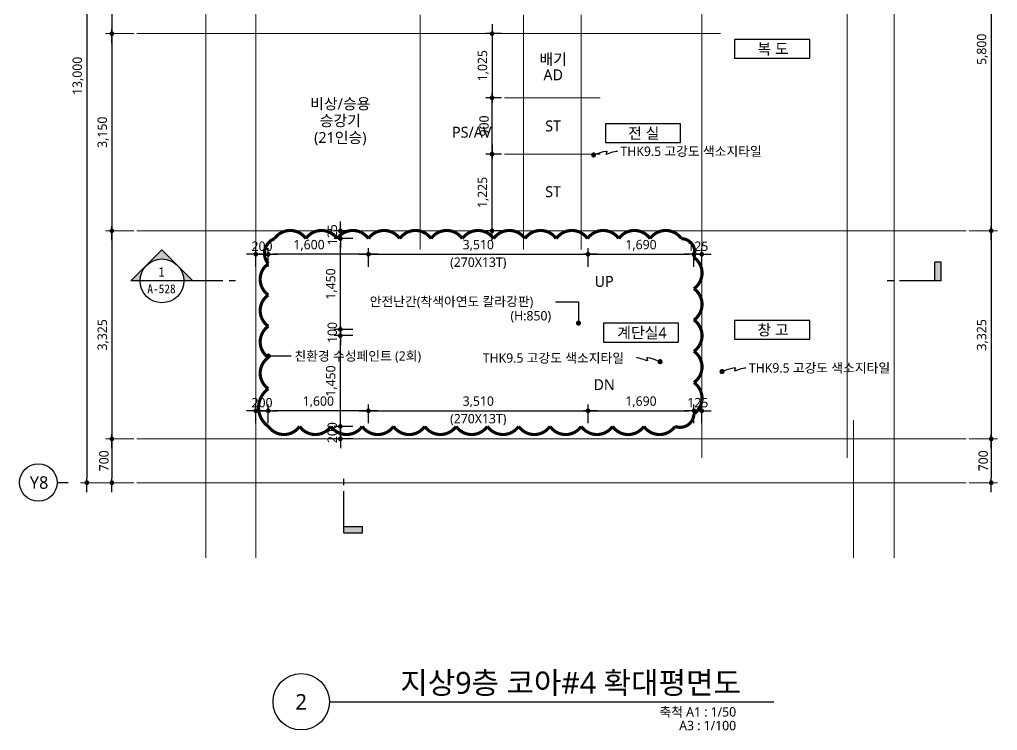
# Model space of a CAD drawing. Header units: millimetres. Extents: x 1424731 to 1631737, y 707248 to 849681.
# Drawn here: x 1568899 to 1584524, y 747948 to 759306 of the extents above; entities that cross this region are included whole.
import ezdxf
from ezdxf.enums import TextEntityAlignment as Align

# ---------------------------------------------------------------- set-up
doc = ezdxf.new("R2010")
doc.units = ezdxf.units.MM
doc.header["$MEASUREMENT"] = 0
doc.linetypes.add('CEN', pattern=[62, 60, -1, 0, -1])
doc.layers.get('0').update_dxf_attribs({"linetype": 'CONTINUOUS'})
for name, color, linetype, lineweight in [('A-AXIS-BUBL', 7, 'CONTINUOUS', 25), ('A-CNTL', 1, 'CEN', 15), ('A-DIMS', 7, 'CONTINUOUS', 25), ('A-MKXS-LEAD', 7, 'CONTINUOUS', 25), ('A-MKXS-MAK1', 3, 'CONTINUOUS', 25), ('A-MKXS-TEXT1', 3, 'CONTINUOUS', 25), ('A-MKXS-TEXT2', 7, 'CONTINUOUS', 25), ('A-MKXX-NAME', 3, 'CONTINUOUS', 25), ('A-MKXX-SYMB', 7, 'CONTINUOUS', 25), ('A-XXXX-SYMB', 7, 'CONTINUOUS', 25), ('A-XXXX-TXT1', 3, 'CONTINUOUS', 25), ('A-XXXX-TXT2', 3, 'CONTINUOUS', 25), ('REV-202205', 20, 'CONTINUOUS', 25)]:
    doc.layers.add(name, color=color, linetype=linetype, lineweight=lineweight)
doc.styles.add('HY울릉도L', font='')
doc.styles.add('돋움체', font='')
doc.styles.add('맑은고딕', font='malgun.ttf')
doc.styles.get('HY울릉도L').set_extended_font_data('HYwulM')
doc.styles.get('돋움체').set_extended_font_data('DotumChe')
doc.dimstyles.new('CDIM', dxfattribs={"dimtxt": 3, "dimasz": 1.5, "dimexe": 2, "dimexo": 1, "dimgap": 1, "dimtad": 1, "dimdec": 0, "dimrnd": 0.5, "dimzin": 0, "dimdsep": 32, "dimlunit": 6, "dimtxsty": 'HY울릉도L', "dimblk1": '_CIDOT', "dimblk2": '_CIDOT', "dimsah": 1, "dimcen": 5.5, "dimclrd": 2, "dimclre": 2, "dimclrt": 7, "dimadec": 0, "dimazin": 0, "dimtfac": 1, "dimtdec": 0, "dimtix": 1, "dimtmove": 2, "dimatfit": 1, "dimldrblk": '_CIDOT', "dimfxl": 1, "dimtolj": 1, "dimtzin": 0, "dimlwd": -1, "dimarcsym": 0})

# ---------------------------------------------------------------- blocks, each defined once
blk = doc.blocks.new('_CIDOT')
at = {"color": 0, "linetype": 'ByBlock'}
blk.add_line((2, 0), (-1, 0), dxfattribs=at)
at = {"color": 0, "linetype": 'ByBlock', "const_width": 0.5}
blk.add_lwpolyline([(-0.25, 0, 1), (0.25, 0, 1)], format="xyb", close=True, dxfattribs=at)
blk = doc.blocks.new('*D522')
at = {"layer": 'A-DIMS', "lineweight": -2, "transparency": 16777216}
for p, q in [((-1150, 0), (-1600, 0)), ((-1150, -300), (-1600, -300))]:
    blk.add_line(p, q, dxfattribs=at)
at = {"layer": 'A-DIMS', "transparency": 16777216}
for p, q in [((-1500, 75), (-1500, 150)), ((-1500, 0), (-1500, -300)), ((-1500, -375), (-1500, -450))]:
    blk.add_line(p, q, dxfattribs=at)
at = {"layer": 'A-DIMS', "transparency": 16777216, "xscale": 75, "yscale": 75, "zscale": 75}
for p, rotation in [((-1500, 0), 270), ((-1500, -300), 90)]:
    blk.add_blockref('_CIDOT', p, dxfattribs=dict(at, rotation=rotation))
at = {"layer": 'A-DIMS', "color": 3, "transparency": 16777216, "insert": (-1627, -150), "char_height": 150, "attachment_point": 5, "rotation": 90, "style": '맑은고딕'}
blk.add_mtext('\\A1;300', dxfattribs=at)
blk = doc.blocks.new('*D523')
at = {"layer": 'A-DIMS', "lineweight": -2, "transparency": 16777216}
for p, q in [((800, 1650), (800, 2100)), ((6075, 1650), (6075, 2100))]:
    blk.add_line(p, q, dxfattribs=at)
at = {"layer": 'A-DIMS', "transparency": 16777216}
blk.add_line((875, 2000), (6000, 2000), dxfattribs=at)
at = {"layer": 'A-DIMS', "transparency": 16777216, "xscale": 75, "yscale": 75, "zscale": 75, "rotation": 180}
blk.add_blockref('_CIDOT', (800, 2000), dxfattribs=at)
at = {"layer": 'A-DIMS', "transparency": 16777216, "xscale": 75, "yscale": 75, "zscale": 75}
blk.add_blockref('_CIDOT', (6075, 2000), dxfattribs=at)
at = {"layer": 'A-DIMS', "color": 3, "transparency": 16777216, "insert": (3437, 2140), "char_height": 150, "attachment_point": 5, "style": '맑은고딕'}
blk.add_mtext('\\A1;5,275', dxfattribs=at)
blk = doc.blocks.new('*D524')
at = {"layer": 'A-DIMS', "lineweight": -2, "transparency": 16777216}
for p, q in [((0, 1650), (0, 2500)), ((11000, 1650), (11000, 2500))]:
    blk.add_line(p, q, dxfattribs=at)
at = {"layer": 'A-DIMS', "transparency": 16777216}
blk.add_line((75, 2400), (10925, 2400), dxfattribs=at)
at = {"layer": 'A-DIMS', "transparency": 16777216, "xscale": 75, "yscale": 75, "zscale": 75, "rotation": 180}
blk.add_blockref('_CIDOT', (0, 2400), dxfattribs=at)
at = {"layer": 'A-DIMS', "transparency": 16777216, "xscale": 75, "yscale": 75, "zscale": 75}
blk.add_blockref('_CIDOT', (11000, 2400), dxfattribs=at)
at = {"layer": 'A-DIMS', "color": 3, "transparency": 16777216, "insert": (5500, 2540), "char_height": 150, "attachment_point": 5, "style": '맑은고딕'}
blk.add_mtext('\\A1;11,000', dxfattribs=at)
blk = doc.blocks.new('*D525')
at = {"layer": 'A-DIMS', "lineweight": -2, "transparency": 16777216}
for p, q in [((0, 1650), (0, 2100)), ((800, 1650), (800, 2100))]:
    blk.add_line(p, q, dxfattribs=at)
at = {"layer": 'A-DIMS', "transparency": 16777216}
blk.add_line((75, 2000), (725, 2000), dxfattribs=at)
at = {"layer": 'A-DIMS', "transparency": 16777216, "xscale": 75, "yscale": 75, "zscale": 75, "rotation": 180}
blk.add_blockref('_CIDOT', (0, 2000), dxfattribs=at)
at = {"layer": 'A-DIMS', "transparency": 16777216, "xscale": 75, "yscale": 75, "zscale": 75}
blk.add_blockref('_CIDOT', (800, 2000), dxfattribs=at)
at = {"layer": 'A-DIMS', "color": 3, "transparency": 16777216, "insert": (400, 2127), "char_height": 150, "attachment_point": 5, "style": '맑은고딕'}
blk.add_mtext('\\A1;800', dxfattribs=at)
blk = doc.blocks.new('*D526')
at = {"layer": 'A-DIMS', "lineweight": -2, "transparency": 16777216}
for p, q in [((6075, 1650), (6075, 2100)), ((10250, 1650), (10250, 2100))]:
    blk.add_line(p, q, dxfattribs=at)
at = {"layer": 'A-DIMS', "transparency": 16777216}
blk.add_line((6150, 2000), (10175, 2000), dxfattribs=at)
at = {"layer": 'A-DIMS', "transparency": 16777216, "xscale": 75, "yscale": 75, "zscale": 75, "rotation": 180}
blk.add_blockref('_CIDOT', (6075, 2000), dxfattribs=at)
at = {"layer": 'A-DIMS', "transparency": 16777216, "xscale": 75, "yscale": 75, "zscale": 75}
blk.add_blockref('_CIDOT', (10250, 2000), dxfattribs=at)
at = {"layer": 'A-DIMS', "color": 3, "transparency": 16777216, "insert": (8162, 2140), "char_height": 150, "attachment_point": 5, "style": '맑은고딕'}
blk.add_mtext('\\A1;4,175', dxfattribs=at)
blk = doc.blocks.new('*D527')
at = {"layer": 'A-DIMS', "lineweight": -2, "transparency": 16777216}
for p, q in [((10250, 1650), (10250, 2100)), ((11000, 1650), (11000, 2100))]:
    blk.add_line(p, q, dxfattribs=at)
at = {"layer": 'A-DIMS', "transparency": 16777216}
blk.add_line((10325, 2000), (10925, 2000), dxfattribs=at)
at = {"layer": 'A-DIMS', "transparency": 16777216, "xscale": 75, "yscale": 75, "zscale": 75, "rotation": 180}
blk.add_blockref('_CIDOT', (10250, 2000), dxfattribs=at)
at = {"layer": 'A-DIMS', "transparency": 16777216, "xscale": 75, "yscale": 75, "zscale": 75}
blk.add_blockref('_CIDOT', (11000, 2000), dxfattribs=at)
at = {"layer": 'A-DIMS', "color": 3, "transparency": 16777216, "insert": (10625, 2127), "char_height": 150, "attachment_point": 5, "style": '맑은고딕'}
blk.add_mtext('\\A1;750', dxfattribs=at)
blk = doc.blocks.new('*D528')
at = {"layer": 'A-DIMS', "lineweight": -2, "transparency": 16777216}
for p, q in [((-1150, 0), (-2000, 0)), ((-1150, -13000), (-2000, -13000))]:
    blk.add_line(p, q, dxfattribs=at)
at = {"layer": 'A-DIMS', "transparency": 16777216}
blk.add_line((-1900, -75), (-1900, -12925), dxfattribs=at)
at = {"layer": 'A-DIMS', "transparency": 16777216, "xscale": 75, "yscale": 75, "zscale": 75}
for p, rotation in [((-1900, 0), 90), ((-1900, -13000), 270)]:
    blk.add_blockref('_CIDOT', p, dxfattribs=dict(at, rotation=rotation))
at = {"layer": 'A-DIMS', "color": 3, "transparency": 16777216, "insert": (-2040, -6500), "char_height": 150, "attachment_point": 5, "rotation": 90, "style": '맑은고딕'}
blk.add_mtext('\\A1;13,000', dxfattribs=at)
blk = doc.blocks.new('*D529')
at = {"layer": 'A-DIMS', "lineweight": -2, "transparency": 16777216}
for p, q in [((-1150, -300), (-1600, -300)), ((-1150, -3175), (-1600, -3175))]:
    blk.add_line(p, q, dxfattribs=at)
at = {"layer": 'A-DIMS', "transparency": 16777216}
blk.add_line((-1500, -375), (-1500, -3100), dxfattribs=at)
at = {"layer": 'A-DIMS', "transparency": 16777216, "xscale": 75, "yscale": 75, "zscale": 75}
for p, rotation in [((-1500, -300), 90), ((-1500, -3175), 270)]:
    blk.add_blockref('_CIDOT', p, dxfattribs=dict(at, rotation=rotation))
at = {"layer": 'A-DIMS', "color": 3, "transparency": 16777216, "insert": (-1640, -1737), "char_height": 150, "attachment_point": 5, "rotation": 90, "style": '맑은고딕'}
blk.add_mtext('\\A1;2,875', dxfattribs=at)
blk = doc.blocks.new('*D530')
at = {"layer": 'A-DIMS', "lineweight": -2, "transparency": 16777216}
for p, q in [((-1150, -3175), (-1600, -3175)), ((-1150, -5825), (-1600, -5825))]:
    blk.add_line(p, q, dxfattribs=at)
at = {"layer": 'A-DIMS', "transparency": 16777216}
blk.add_line((-1500, -3250), (-1500, -5750), dxfattribs=at)
at = {"layer": 'A-DIMS', "transparency": 16777216, "xscale": 75, "yscale": 75, "zscale": 75}
for p, rotation in [((-1500, -3175), 90), ((-1500, -5825), 270)]:
    blk.add_blockref('_CIDOT', p, dxfattribs=dict(at, rotation=rotation))
at = {"layer": 'A-DIMS', "color": 3, "transparency": 16777216, "insert": (-1640, -4500), "char_height": 150, "attachment_point": 5, "rotation": 90, "style": '맑은고딕'}
blk.add_mtext('\\A1;2,650', dxfattribs=at)
blk = doc.blocks.new('*D531')
at = {"layer": 'A-DIMS', "lineweight": -2, "transparency": 16777216}
for p, q in [((-1150, -5825), (-1600, -5825)), ((-1150, -8975), (-1600, -8975))]:
    blk.add_line(p, q, dxfattribs=at)
at = {"layer": 'A-DIMS', "transparency": 16777216}
blk.add_line((-1500, -5900), (-1500, -8900), dxfattribs=at)
at = {"layer": 'A-DIMS', "transparency": 16777216, "xscale": 75, "yscale": 75, "zscale": 75}
for p, rotation in [((-1500, -5825), 90), ((-1500, -8975), 270)]:
    blk.add_blockref('_CIDOT', p, dxfattribs=dict(at, rotation=rotation))
at = {"layer": 'A-DIMS', "color": 3, "transparency": 16777216, "insert": (-1640, -7400), "char_height": 150, "attachment_point": 5, "rotation": 90, "style": '맑은고딕'}
blk.add_mtext('\\A1;3,150', dxfattribs=at)
blk = doc.blocks.new('*D532')
at = {"layer": 'A-DIMS', "lineweight": -2, "transparency": 16777216}
for p, q in [((-1150, -8975), (-1600, -8975)), ((-1150, -12300), (-1600, -12300))]:
    blk.add_line(p, q, dxfattribs=at)
at = {"layer": 'A-DIMS', "transparency": 16777216}
blk.add_line((-1500, -9050), (-1500, -12225), dxfattribs=at)
at = {"layer": 'A-DIMS', "transparency": 16777216, "xscale": 75, "yscale": 75, "zscale": 75}
for p, rotation in [((-1500, -8975), 90), ((-1500, -12300), 270)]:
    blk.add_blockref('_CIDOT', p, dxfattribs=dict(at, rotation=rotation))
at = {"layer": 'A-DIMS', "color": 3, "transparency": 16777216, "insert": (-1640, -10637), "char_height": 150, "attachment_point": 5, "rotation": 90, "style": '맑은고딕'}
blk.add_mtext('\\A1;3,325', dxfattribs=at)
blk = doc.blocks.new('*D533')
at = {"layer": 'A-DIMS', "lineweight": -2, "transparency": 16777216}
for p, q in [((-1150, -12300), (-1600, -12300)), ((-1150, -13000), (-1600, -13000))]:
    blk.add_line(p, q, dxfattribs=at)
at = {"layer": 'A-DIMS', "transparency": 16777216}
blk.add_line((-1500, -12375), (-1500, -12925), dxfattribs=at)
at = {"layer": 'A-DIMS', "transparency": 16777216, "xscale": 75, "yscale": 75, "zscale": 75}
for p, rotation in [((-1500, -12300), 90), ((-1500, -13000), 270)]:
    blk.add_blockref('_CIDOT', p, dxfattribs=dict(at, rotation=rotation))
at = {"layer": 'A-DIMS', "color": 3, "transparency": 16777216, "insert": (-1627, -12650), "char_height": 150, "attachment_point": 5, "rotation": 90, "style": '맑은고딕'}
blk.add_mtext('\\A1;700', dxfattribs=at)
blk = doc.blocks.new('*D534')
at = {"layer": 'A-DIMS', "transparency": 16777216}
for p, q in [((12550, 75), (12550, 150)), ((12550, 0), (12550, -300)), ((12550, -375), (12550, -450))]:
    blk.add_line(p, q, dxfattribs=at)
at = {"layer": 'A-DIMS', "lineweight": -2, "transparency": 16777216}
for p, q in [((12200, 0), (12650, 0)), ((12200, -300), (12650, -300))]:
    blk.add_line(p, q, dxfattribs=at)
at = {"layer": 'A-DIMS', "transparency": 16777216, "xscale": 75, "yscale": 75, "zscale": 75}
for p, rotation in [((12550, 0), 270), ((12550, -300), 90)]:
    blk.add_blockref('_CIDOT', p, dxfattribs=dict(at, rotation=rotation))
at = {"layer": 'A-DIMS', "color": 3, "transparency": 16777216, "insert": (12423, -150), "char_height": 150, "attachment_point": 5, "rotation": 90, "style": '맑은고딕'}
blk.add_mtext('\\A1;300', dxfattribs=at)
blk = doc.blocks.new('*D535')
at = {"layer": 'A-DIMS', "lineweight": -2, "transparency": 16777216}
for p, q in [((12200, -300), (12650, -300)), ((12200, -3175), (12650, -3175))]:
    blk.add_line(p, q, dxfattribs=at)
at = {"layer": 'A-DIMS', "transparency": 16777216}
blk.add_line((12550, -375), (12550, -3100), dxfattribs=at)
at = {"layer": 'A-DIMS', "transparency": 16777216, "xscale": 75, "yscale": 75, "zscale": 75}
for p, rotation in [((12550, -300), 90), ((12550, -3175), 270)]:
    blk.add_blockref('_CIDOT', p, dxfattribs=dict(at, rotation=rotation))
at = {"layer": 'A-DIMS', "color": 3, "transparency": 16777216, "insert": (12410, -1737), "char_height": 150, "attachment_point": 5, "rotation": 90, "style": '맑은고딕'}
blk.add_mtext('\\A1;2,875', dxfattribs=at)
blk = doc.blocks.new('*D536')
at = {"layer": 'A-DIMS', "lineweight": -2, "transparency": 16777216}
for p, q in [((12200, -3175), (12650, -3175)), ((12200, -8975), (12650, -8975))]:
    blk.add_line(p, q, dxfattribs=at)
at = {"layer": 'A-DIMS', "transparency": 16777216}
blk.add_line((12550, -3250), (12550, -8900), dxfattribs=at)
at = {"layer": 'A-DIMS', "transparency": 16777216, "xscale": 75, "yscale": 75, "zscale": 75}
for p, rotation in [((12550, -3175), 90), ((12550, -8975), 270)]:
    blk.add_blockref('_CIDOT', p, dxfattribs=dict(at, rotation=rotation))
at = {"layer": 'A-DIMS', "color": 3, "transparency": 16777216, "insert": (12410, -6075), "char_height": 150, "attachment_point": 5, "rotation": 90, "style": '맑은고딕'}
blk.add_mtext('\\A1;5,800', dxfattribs=at)
blk = doc.blocks.new('*D537')
at = {"layer": 'A-DIMS', "lineweight": -2, "transparency": 16777216}
for p, q in [((12200, -8975), (12650, -8975)), ((12200, -12300), (12650, -12300))]:
    blk.add_line(p, q, dxfattribs=at)
at = {"layer": 'A-DIMS', "transparency": 16777216}
blk.add_line((12550, -9050), (12550, -12225), dxfattribs=at)
at = {"layer": 'A-DIMS', "transparency": 16777216, "xscale": 75, "yscale": 75, "zscale": 75}
for p, rotation in [((12550, -8975), 90), ((12550, -12300), 270)]:
    blk.add_blockref('_CIDOT', p, dxfattribs=dict(at, rotation=rotation))
at = {"layer": 'A-DIMS', "color": 3, "transparency": 16777216, "insert": (12410, -10637), "char_height": 150, "attachment_point": 5, "rotation": 90, "style": '맑은고딕'}
blk.add_mtext('\\A1;3,325', dxfattribs=at)
blk = doc.blocks.new('*D538')
at = {"layer": 'A-DIMS', "lineweight": -2, "transparency": 16777216}
for p, q in [((12200, -12300), (12650, -12300)), ((12200, -13000), (12650, -13000))]:
    blk.add_line(p, q, dxfattribs=at)
at = {"layer": 'A-DIMS', "transparency": 16777216}
blk.add_line((12550, -12375), (12550, -12925), dxfattribs=at)
at = {"layer": 'A-DIMS', "transparency": 16777216, "xscale": 75, "yscale": 75, "zscale": 75}
for p, rotation in [((12550, -12300), 90), ((12550, -13000), 270)]:
    blk.add_blockref('_CIDOT', p, dxfattribs=dict(at, rotation=rotation))
at = {"layer": 'A-DIMS', "color": 3, "transparency": 16777216, "insert": (12423, -12650), "char_height": 150, "attachment_point": 5, "rotation": 90, "style": '맑은고딕'}
blk.add_mtext('\\A1;700', dxfattribs=at)
blk = doc.blocks.new('CORE 4- 단면')
at = {"layer": 'A-MKXS-MAK1'}
h = blk.add_hatch(color=256, dxfattribs=at)
h.paths.add_polyline_path([(3895, 11325), (3647, 11078, 0.414214), (3647, 11572)])
h.paths.add_polyline_path([(3647, 11078), (3400, 10830), (3400, 10975, 0.198912)])
h.paths.add_polyline_path([(3647, 11572, 0.198912), (3400, 11675), (3400, 11820)])
h = blk.add_hatch(color=256, dxfattribs=at)
h.paths.add_polyline_path([(495, 845), (742, 597, 0.414214), (247, 597)])
h.paths.add_polyline_path([(742, 597), (990, 350), (845, 350, 0.198912)])
h.paths.add_polyline_path([(247, 597, 0.198912), (145, 350), (0, 350)])
for points in [[(12845, 650), (12945, 650), (12945, 350), (12845, 350)], [(3700, -3575), (3700, -3675), (3400, -3675), (3400, -3575)]]:
    blk.add_hatch(color=256, dxfattribs=at).paths.add_polyline_path(points)
for p, q in [((3400, 11820), (3895, 11325)), ((3400, 10352), (3400, 11820)), ((3400, 10830), (3895, 11325)), ((3400, 10152), (3400, 10252)), ((0, 350), (495, 845)), ((990, 350), (495, 845)), ((12945, 650), (12845, 650)), ((12845, 350), (12845, 650)), ((12945, 350), (12945, 650)), ((1468, 350), (0, 350)), ((1668, 350), (1568, 350)), ((12182, 350), (12082, 350)), ((12945, 350), (12282, 350)), ((3400, -2912), (3400, -2812)), ((3400, -3675), (3400, -3012)), ((3400, -3575), (3700, -3575)), ((3700, -3675), (3700, -3575)), ((3400, -3675), (3700, -3675))]:
    blk.add_line(p, q, dxfattribs=at)
for centre in [(3400, 11325), (495, 350)]:
    blk.add_circle(centre, 350, dxfattribs=at)
at = {"layer": 'A-MKXS-TEXT2', "style": '돋움체'}
for s, height, p in [('A-529', 140, (3272, 11332)), ('1', 150, (3544, 11329))]:
    blk.add_text(s, height=height, rotation=270, dxfattribs=at).set_placement(p, align=Align.MIDDLE)
for s, height, p in [('1', 150, (491, 494)), ('A-528', 140, (488, 222))]:
    blk.add_text(s, height=height, dxfattribs=at).set_placement(p, align=Align.MIDDLE)
blk = doc.blocks.new('*D327')
at = {"layer": 'A-DIMS', "transparency": 16777216}
for p, q in [((1574025, 754431), (1574025, 754506)), ((1574025, 754356), (1574025, 754256)), ((1574025, 754181), (1574025, 754106))]:
    blk.add_line(p, q, dxfattribs=at)
at = {"layer": 'A-DIMS', "lineweight": -2, "transparency": 16777216}
for p, q in [((1574225, 754356), (1573925, 754356)), ((1574225, 754256), (1573925, 754256))]:
    blk.add_line(p, q, dxfattribs=at)
at = {"layer": 'A-DIMS', "transparency": 16777216, "xscale": 75, "yscale": 75, "zscale": 75}
for p, rotation in [((1574025, 754356), 270), ((1574025, 754256), 90)]:
    blk.add_blockref('_CIDOT', p, dxfattribs=dict(at, rotation=rotation))
at = {"layer": 'A-DIMS', "color": 3, "transparency": 16777216, "insert": (1573897, 754306), "char_height": 150, "attachment_point": 5, "rotation": 90, "style": '맑은고딕'}
blk.add_mtext('\\A1;100', dxfattribs=at)
blk = doc.blocks.new('*D328')
at = {"layer": 'A-DIMS', "lineweight": -2, "transparency": 16777216}
for p, q in [((1574225, 755806), (1573925, 755806)), ((1574225, 754356), (1573925, 754356))]:
    blk.add_line(p, q, dxfattribs=at)
at = {"layer": 'A-DIMS', "transparency": 16777216}
blk.add_line((1574025, 754431), (1574025, 755731), dxfattribs=at)
at = {"layer": 'A-DIMS', "transparency": 16777216, "xscale": 75, "yscale": 75, "zscale": 75}
for p, rotation in [((1574025, 755806), 90), ((1574025, 754356), 270)]:
    blk.add_blockref('_CIDOT', p, dxfattribs=dict(at, rotation=rotation))
at = {"layer": 'A-DIMS', "color": 3, "transparency": 16777216, "insert": (1573884, 755081), "char_height": 150, "attachment_point": 5, "rotation": 90, "style": '맑은고딕'}
blk.add_mtext('\\A1;1,450', dxfattribs=at)
blk = doc.blocks.new('*D329')
at = {"layer": 'A-DIMS', "transparency": 16777216}
for p, q in [((1574025, 752881), (1574025, 752956)), ((1574025, 752606), (1574025, 752806)), ((1574025, 752531), (1574025, 752456))]:
    blk.add_line(p, q, dxfattribs=at)
at = {"layer": 'A-DIMS', "lineweight": -2, "transparency": 16777216}
for p, q in [((1574225, 752806), (1573925, 752806)), ((1574225, 752606), (1573925, 752606))]:
    blk.add_line(p, q, dxfattribs=at)
at = {"layer": 'A-DIMS', "transparency": 16777216, "xscale": 75, "yscale": 75, "zscale": 75}
for p, rotation in [((1574025, 752806), 270), ((1574025, 752606), 90)]:
    blk.add_blockref('_CIDOT', p, dxfattribs=dict(at, rotation=rotation))
at = {"layer": 'A-DIMS', "color": 3, "transparency": 16777216, "insert": (1573897, 752706), "char_height": 150, "attachment_point": 5, "rotation": 90, "style": '맑은고딕'}
blk.add_mtext('\\A1;200', dxfattribs=at)
blk = doc.blocks.new('*D330')
at = {"layer": 'A-DIMS', "transparency": 16777216}
for p, q in [((1574025, 756006), (1574025, 756081)), ((1574025, 755806), (1574025, 755931)), ((1574025, 755731), (1574025, 755656))]:
    blk.add_line(p, q, dxfattribs=at)
at = {"layer": 'A-DIMS', "lineweight": -2, "transparency": 16777216}
for p, q in [((1574225, 755931), (1573925, 755931)), ((1574225, 755806), (1573925, 755806))]:
    blk.add_line(p, q, dxfattribs=at)
at = {"layer": 'A-DIMS', "transparency": 16777216, "xscale": 75, "yscale": 75, "zscale": 75}
for p, rotation in [((1574025, 755931), 270), ((1574025, 755806), 90)]:
    blk.add_blockref('_CIDOT', p, dxfattribs=dict(at, rotation=rotation))
at = {"layer": 'A-DIMS', "color": 3, "transparency": 16777216, "insert": (1573897, 755869), "char_height": 150, "attachment_point": 5, "rotation": 90, "style": '맑은고딕'}
blk.add_mtext('\\A1;125', dxfattribs=at)
blk = doc.blocks.new('*D331')
at = {"layer": 'A-DIMS', "lineweight": -2, "transparency": 16777216}
for p, q in [((1574474, 752856), (1574474, 753156)), ((1577984, 752856), (1577984, 753156))]:
    blk.add_line(p, q, dxfattribs=at)
at = {"layer": 'A-DIMS', "transparency": 16777216}
blk.add_line((1574549, 753056), (1577909, 753056), dxfattribs=at)
at = {"layer": 'A-DIMS', "transparency": 16777216, "xscale": 75, "yscale": 75, "zscale": 75, "rotation": 180}
blk.add_blockref('_CIDOT', (1574474, 753056), dxfattribs=at)
at = {"layer": 'A-DIMS', "transparency": 16777216, "xscale": 75, "yscale": 75, "zscale": 75}
blk.add_blockref('_CIDOT', (1577984, 753056), dxfattribs=at)
at = {"layer": 'A-DIMS', "color": 3, "transparency": 16777216, "char_height": 150, "attachment_point": 5, "style": '맑은고딕'}
for s, insert in [('\\A1;3,510', (1576229, 753197)), ('\\A1;(270X13T)', (1576229, 752913))]:
    blk.add_mtext(s, dxfattribs=dict(at, insert=insert))
blk = doc.blocks.new('*D332')
at = {"layer": 'A-DIMS', "lineweight": -2, "transparency": 16777216}
for p, q in [((1574474, 755356), (1574474, 755656)), ((1577984, 755356), (1577984, 755656))]:
    blk.add_line(p, q, dxfattribs=at)
at = {"layer": 'A-DIMS', "transparency": 16777216}
blk.add_line((1574549, 755556), (1577909, 755556), dxfattribs=at)
at = {"layer": 'A-DIMS', "transparency": 16777216, "xscale": 75, "yscale": 75, "zscale": 75, "rotation": 180}
blk.add_blockref('_CIDOT', (1574474, 755556), dxfattribs=at)
at = {"layer": 'A-DIMS', "transparency": 16777216, "xscale": 75, "yscale": 75, "zscale": 75}
blk.add_blockref('_CIDOT', (1577984, 755556), dxfattribs=at)
at = {"layer": 'A-DIMS', "color": 3, "transparency": 16777216, "char_height": 150, "attachment_point": 5, "style": '맑은고딕'}
for s, insert in [('\\A1;3,510', (1576229, 755697)), ('\\A1;(270X13T)', (1576229, 755413))]:
    blk.add_mtext(s, dxfattribs=dict(at, insert=insert))
blk = doc.blocks.new('*D333')
at = {"layer": 'A-DIMS', "lineweight": -2, "transparency": 16777216}
for p, q in [((1577984, 755406), (1577984, 755656)), ((1579675, 755356), (1579675, 755656))]:
    blk.add_line(p, q, dxfattribs=at)
at = {"layer": 'A-DIMS', "transparency": 16777216}
blk.add_line((1578059, 755556), (1579600, 755556), dxfattribs=at)
at = {"layer": 'A-DIMS', "transparency": 16777216, "xscale": 75, "yscale": 75, "zscale": 75, "rotation": 180}
blk.add_blockref('_CIDOT', (1577984, 755556), dxfattribs=at)
at = {"layer": 'A-DIMS', "transparency": 16777216, "xscale": 75, "yscale": 75, "zscale": 75}
blk.add_blockref('_CIDOT', (1579675, 755556), dxfattribs=at)
at = {"layer": 'A-DIMS', "color": 3, "transparency": 16777216, "insert": (1578829, 755697), "char_height": 150, "attachment_point": 5, "style": '맑은고딕'}
blk.add_mtext('\\A1;1,690', dxfattribs=at)
blk = doc.blocks.new('*D334')
at = {"layer": 'A-DIMS', "lineweight": -2, "transparency": 16777216}
for p, q in [((1572874, 755356), (1572874, 755656)), ((1574474, 755356), (1574474, 755656))]:
    blk.add_line(p, q, dxfattribs=at)
at = {"layer": 'A-DIMS', "transparency": 16777216}
blk.add_line((1574399, 755556), (1572949, 755556), dxfattribs=at)
at = {"layer": 'A-DIMS', "transparency": 16777216, "xscale": 75, "yscale": 75, "zscale": 75, "rotation": 180}
blk.add_blockref('_CIDOT', (1572874, 755556), dxfattribs=at)
at = {"layer": 'A-DIMS', "transparency": 16777216, "xscale": 75, "yscale": 75, "zscale": 75}
blk.add_blockref('_CIDOT', (1574474, 755556), dxfattribs=at)
at = {"layer": 'A-DIMS', "color": 3, "transparency": 16777216, "insert": (1573525, 755697), "char_height": 150, "attachment_point": 5, "style": '맑은고딕'}
blk.add_mtext('\\A1;1,600', dxfattribs=at)
blk = doc.blocks.new('*D335')
at = {"layer": 'A-DIMS', "lineweight": -2, "transparency": 16777216}
for p, q in [((1572874, 752856), (1572874, 753156)), ((1574474, 752856), (1574474, 753156))]:
    blk.add_line(p, q, dxfattribs=at)
at = {"layer": 'A-DIMS', "transparency": 16777216}
blk.add_line((1574399, 753056), (1572949, 753056), dxfattribs=at)
at = {"layer": 'A-DIMS', "transparency": 16777216, "xscale": 75, "yscale": 75, "zscale": 75, "rotation": 180}
blk.add_blockref('_CIDOT', (1572874, 753056), dxfattribs=at)
at = {"layer": 'A-DIMS', "transparency": 16777216, "xscale": 75, "yscale": 75, "zscale": 75}
blk.add_blockref('_CIDOT', (1574474, 753056), dxfattribs=at)
at = {"layer": 'A-DIMS', "color": 3, "transparency": 16777216, "insert": (1573674, 753197), "char_height": 150, "attachment_point": 5, "style": '맑은고딕'}
blk.add_mtext('\\A1;1,600', dxfattribs=at)
blk = doc.blocks.new('*D336')
at = {"layer": 'A-DIMS', "lineweight": -2, "transparency": 16777216}
for p, q in [((1577984, 752906), (1577984, 753156)), ((1579675, 752856), (1579675, 753156))]:
    blk.add_line(p, q, dxfattribs=at)
at = {"layer": 'A-DIMS', "transparency": 16777216}
blk.add_line((1578059, 753056), (1579600, 753056), dxfattribs=at)
at = {"layer": 'A-DIMS', "transparency": 16777216, "xscale": 75, "yscale": 75, "zscale": 75, "rotation": 180}
blk.add_blockref('_CIDOT', (1577984, 753056), dxfattribs=at)
at = {"layer": 'A-DIMS', "transparency": 16777216, "xscale": 75, "yscale": 75, "zscale": 75}
blk.add_blockref('_CIDOT', (1579675, 753056), dxfattribs=at)
at = {"layer": 'A-DIMS', "color": 3, "transparency": 16777216, "insert": (1578829, 753197), "char_height": 150, "attachment_point": 5, "style": '맑은고딕'}
blk.add_mtext('\\A1;1,690', dxfattribs=at)
blk = doc.blocks.new('*D337')
at = {"layer": 'A-DIMS', "lineweight": -2, "transparency": 16777216}
for p, q in [((1572674, 755356), (1572674, 755656)), ((1572874, 755356), (1572874, 755656))]:
    blk.add_line(p, q, dxfattribs=at)
at = {"layer": 'A-DIMS', "transparency": 16777216}
for p, q in [((1572599, 755556), (1572524, 755556)), ((1572874, 755556), (1572674, 755556)), ((1572949, 755556), (1573024, 755556))]:
    blk.add_line(p, q, dxfattribs=at)
at = {"layer": 'A-DIMS', "transparency": 16777216, "xscale": 75, "yscale": 75, "zscale": 75}
blk.add_blockref('_CIDOT', (1572674, 755556), dxfattribs=at)
at = {"layer": 'A-DIMS', "transparency": 16777216, "xscale": 75, "yscale": 75, "zscale": 75, "rotation": 180}
blk.add_blockref('_CIDOT', (1572874, 755556), dxfattribs=at)
at = {"layer": 'A-DIMS', "color": 3, "transparency": 16777216, "insert": (1572774, 755684), "char_height": 150, "attachment_point": 5, "style": '맑은고딕'}
blk.add_mtext('\\A1;200', dxfattribs=at)
blk = doc.blocks.new('*D338')
at = {"layer": 'A-DIMS', "lineweight": -2, "transparency": 16777216}
for p, q in [((1572674, 752856), (1572674, 753156)), ((1572874, 752856), (1572874, 753156))]:
    blk.add_line(p, q, dxfattribs=at)
at = {"layer": 'A-DIMS', "transparency": 16777216}
for p, q in [((1572599, 753056), (1572524, 753056)), ((1572874, 753056), (1572674, 753056)), ((1572949, 753056), (1573024, 753056))]:
    blk.add_line(p, q, dxfattribs=at)
at = {"layer": 'A-DIMS', "transparency": 16777216, "xscale": 75, "yscale": 75, "zscale": 75}
blk.add_blockref('_CIDOT', (1572674, 753056), dxfattribs=at)
at = {"layer": 'A-DIMS', "transparency": 16777216, "xscale": 75, "yscale": 75, "zscale": 75, "rotation": 180}
blk.add_blockref('_CIDOT', (1572874, 753056), dxfattribs=at)
at = {"layer": 'A-DIMS', "color": 3, "transparency": 16777216, "insert": (1572774, 753184), "char_height": 150, "attachment_point": 5, "style": '맑은고딕'}
blk.add_mtext('\\A1;200', dxfattribs=at)
blk = doc.blocks.new('*D339')
at = {"layer": 'A-DIMS', "lineweight": -2, "transparency": 16777216}
for p, q in [((1579675, 752856), (1579675, 753156)), ((1579800, 752856), (1579800, 753156))]:
    blk.add_line(p, q, dxfattribs=at)
at = {"layer": 'A-DIMS', "transparency": 16777216}
for p, q in [((1579600, 753056), (1579525, 753056)), ((1579675, 753056), (1579800, 753056)), ((1579875, 753056), (1579950, 753056))]:
    blk.add_line(p, q, dxfattribs=at)
at = {"layer": 'A-DIMS', "transparency": 16777216, "xscale": 75, "yscale": 75, "zscale": 75}
blk.add_blockref('_CIDOT', (1579675, 753056), dxfattribs=at)
at = {"layer": 'A-DIMS', "transparency": 16777216, "xscale": 75, "yscale": 75, "zscale": 75, "rotation": 180}
blk.add_blockref('_CIDOT', (1579800, 753056), dxfattribs=at)
at = {"layer": 'A-DIMS', "color": 3, "transparency": 16777216, "insert": (1579737, 753184), "char_height": 150, "attachment_point": 5, "style": '맑은고딕'}
blk.add_mtext('\\A1;125', dxfattribs=at)
blk = doc.blocks.new('*D340')
at = {"layer": 'A-DIMS', "lineweight": -2, "transparency": 16777216}
for p, q in [((1579675, 755356), (1579675, 755656)), ((1579800, 755356), (1579800, 755656))]:
    blk.add_line(p, q, dxfattribs=at)
at = {"layer": 'A-DIMS', "transparency": 16777216}
for p, q in [((1579600, 755556), (1579525, 755556)), ((1579675, 755556), (1579800, 755556)), ((1579875, 755556), (1579950, 755556))]:
    blk.add_line(p, q, dxfattribs=at)
at = {"layer": 'A-DIMS', "transparency": 16777216, "xscale": 75, "yscale": 75, "zscale": 75}
blk.add_blockref('_CIDOT', (1579675, 755556), dxfattribs=at)
at = {"layer": 'A-DIMS', "transparency": 16777216, "xscale": 75, "yscale": 75, "zscale": 75, "rotation": 180}
blk.add_blockref('_CIDOT', (1579800, 755556), dxfattribs=at)
at = {"layer": 'A-DIMS', "color": 3, "transparency": 16777216, "insert": (1579737, 755684), "char_height": 150, "attachment_point": 5, "style": '맑은고딕'}
blk.add_mtext('\\A1;125', dxfattribs=at)
blk = doc.blocks.new('*D543')
at = {"layer": 'A-DIMS', "lineweight": -2, "transparency": 16777216}
for p, q in [((1576599, 757156), (1576349, 757156)), ((1576599, 755931), (1576349, 755931))]:
    blk.add_line(p, q, dxfattribs=at)
at = {"layer": 'A-DIMS', "transparency": 16777216}
blk.add_line((1576449, 756006), (1576449, 757081), dxfattribs=at)
at = {"layer": 'A-DIMS', "transparency": 16777216, "xscale": 75, "yscale": 75, "zscale": 75}
for p, rotation in [((1576449, 757156), 90), ((1576449, 755931), 270)]:
    blk.add_blockref('_CIDOT', p, dxfattribs=dict(at, rotation=rotation))
at = {"layer": 'A-DIMS', "color": 3, "transparency": 16777216, "insert": (1576309, 756544), "char_height": 150, "attachment_point": 5, "rotation": 90, "style": '맑은고딕'}
blk.add_mtext('\\A1;1,225', dxfattribs=at)
blk = doc.blocks.new('*D544')
at = {"layer": 'A-DIMS', "lineweight": -2, "transparency": 16777216}
for p, q in [((1576599, 758056), (1576349, 758056)), ((1576599, 757156), (1576349, 757156))]:
    blk.add_line(p, q, dxfattribs=at)
at = {"layer": 'A-DIMS', "transparency": 16777216}
blk.add_line((1576449, 757231), (1576449, 757981), dxfattribs=at)
at = {"layer": 'A-DIMS', "transparency": 16777216, "xscale": 75, "yscale": 75, "zscale": 75}
for p, rotation in [((1576449, 758056), 90), ((1576449, 757156), 270)]:
    blk.add_blockref('_CIDOT', p, dxfattribs=dict(at, rotation=rotation))
at = {"layer": 'A-DIMS', "color": 3, "transparency": 16777216, "insert": (1576322, 757606), "char_height": 150, "attachment_point": 5, "rotation": 90, "style": '맑은고딕'}
blk.add_mtext('\\A1;900', dxfattribs=at)
blk = doc.blocks.new('*D545')
at = {"layer": 'A-DIMS', "lineweight": -2, "transparency": 16777216}
for p, q in [((1576599, 759081), (1576349, 759081)), ((1576599, 758056), (1576349, 758056))]:
    blk.add_line(p, q, dxfattribs=at)
at = {"layer": 'A-DIMS', "transparency": 16777216}
blk.add_line((1576449, 759006), (1576449, 758131), dxfattribs=at)
at = {"layer": 'A-DIMS', "transparency": 16777216, "xscale": 75, "yscale": 75, "zscale": 75}
for p, rotation in [((1576449, 759081), 90), ((1576449, 758056), 270)]:
    blk.add_blockref('_CIDOT', p, dxfattribs=dict(at, rotation=rotation))
at = {"layer": 'A-DIMS', "color": 3, "transparency": 16777216, "insert": (1576309, 758569), "char_height": 150, "attachment_point": 5, "rotation": 90, "style": '맑은고딕'}
blk.add_mtext('\\A1;1,025', dxfattribs=at)
blk = doc.blocks.new('*D638')
at = {"layer": 'A-DIMS', "lineweight": -2, "transparency": 16777216}
for p, q in [((1574225, 754256), (1573925, 754256)), ((1574225, 752806), (1573925, 752806))]:
    blk.add_line(p, q, dxfattribs=at)
at = {"layer": 'A-DIMS', "transparency": 16777216}
blk.add_line((1574025, 752881), (1574025, 754181), dxfattribs=at)
at = {"layer": 'A-DIMS', "transparency": 16777216, "xscale": 75, "yscale": 75, "zscale": 75}
for p, rotation in [((1574025, 754256), 90), ((1574025, 752806), 270)]:
    blk.add_blockref('_CIDOT', p, dxfattribs=dict(at, rotation=rotation))
at = {"layer": 'A-DIMS', "color": 3, "transparency": 16777216, "insert": (1573884, 753531), "char_height": 150, "attachment_point": 5, "rotation": 90, "style": '맑은고딕'}
blk.add_mtext('\\A1;1,450', dxfattribs=at)
blk = doc.blocks.new('CORE1_GRID')
at = {"layer": 'A-AXIS-BUBL', "ltscale": 0.2}
for p, q in [((0, 2700), (0, 2875)), ((11000, 2700), (11000, 2875)), ((-2200, 0), (-2375, 0)), ((-2200, -13000), (-2375, -13000))]:
    blk.add_line(p, q, dxfattribs=at)
for centre in [(2.9, 3175), (11002.9, 3175), (-2675, 2.9), (-2675, -12997.1)]:
    blk.add_circle(centre, 300, dxfattribs=at)
at = {"layer": 'A-CNTL'}
for p, q in [((0, 1600), (0, -14200)), ((800, 1600), (800, -14200)), ((6075, 1600), (6075, -3500)), ((10250, 1600), (10250, -12600)), ((11000, 1600), (11000, -14200)), ((-1100, 0), (12150, 0)), ((-1100, -300), (12150, -300)), ((7150, -1850), (7150, -3500)), ((7925, -1850), (7925, -12600)), ((5775, -2150), (8225, -2150)), ((-1100, -3175), (12150, -3175)), ((3425, -5525), (3425, -9275)), ((5075, -5525), (5075, -9275)), ((6000, -5525), (6000, -9275)), ((-1100, -5825), (8225, -5825)), ((4775, -6850), (6300, -6850)), ((4775, -7750), (6300, -7750)), ((-1100, -8975), (12150, -8975)), ((10350, -12000), (10350, -14200)), ((-1100, -12300), (12150, -12300)), ((-1100, -13000), (12150, -13000))]:
    blk.add_line(p, q, dxfattribs=at)
at = {"layer": 'A-XXXX-TXT2', "ltscale": 0.2, "style": '맑은고딕'}
for s, p in [('X1', (15, 3174.3)), ('X2', (11015, 3174.3)), ('Y9 ', (-2662.9, 2.3)), ('Y8', (-2662.9, -12997.7))]:
    blk.add_text(s, height=200, dxfattribs=at).set_placement(p, align=Align.MIDDLE)
at = {"layer": 'A-DIMS'}
for base, p1, p2, picture, middle in [((11000, 2400), (0, 1600), (11000, 1600), '*D524', (5500, 2540.5)), ((800, 2000), (0, 1600), (800, 1600), '*D525', (400, 2127.5)), ((6075, 2000), (800, 1600), (6075, 1600), '*D523', (3437.5, 2140.1)), ((10250, 2000), (6075, 1600), (10250, 1600), '*D526', (8162.5, 2140.5)), ((11000, 2000), (10250, 1600), (11000, 1600), '*D527', (10625, 2127.5))]:
    dim = blk.add_linear_dim(base=base, p1=p1, p2=p2, dimstyle='CDIM', override={"dimscale": 50, "dimtxsty": '맑은고딕', "dimclrd": 256, "dimclre": 256, "dimclrt": 3}, dxfattribs=at)
    dim.commit()
    dim.dimension.update_dxf_attribs({"geometry": picture, "text_midpoint": middle})
for base, p1, p2, picture, middle in [((-1900, -13000), (-1100, 0), (-1100, -13000), '*D528', (-2040.5, -6500)), ((-1500, -300), (-1100, 0), (-1100, -300), '*D522', (-1627.5, -150)), ((12550, -300), (12150, 0), (12150, -300), '*D534', (12422.5, -150)), ((-1500, -3175), (-1100, -300), (-1100, -3175), '*D529', (-1640.1, -1737.5)), ((12550, -3175), (12150, -300), (12150, -3175), '*D535', (12409.9, -1737.5)), ((-1500, -5825), (-1100, -3175), (-1100, -5825), '*D530', (-1640.1, -4500)), ((12550, -8975), (12150, -3175), (12150, -8975), '*D536', (12409.9, -6075)), ((-1500, -8975), (-1100, -5825), (-1100, -8975), '*D531', (-1640.5, -7400)), ((-1500, -12300), (-1100, -8975), (-1100, -12300), '*D532', (-1640.1, -10637.5)), ((12550, -12300), (12150, -8975), (12150, -12300), '*D537', (12409.9, -10637.5)), ((-1500, -13000), (-1100, -12300), (-1100, -13000), '*D533', (-1627.5, -12650)), ((12550, -13000), (12150, -12300), (12150, -13000), '*D538', (12422.5, -12650))]:
    dim = blk.add_linear_dim(base=base, p1=p1, p2=p2, angle=90, dimstyle='CDIM', override={"dimscale": 50, "dimtxsty": '맑은고딕', "dimclrd": 256, "dimclre": 256, "dimclrt": 3}, dxfattribs=at)
    dim.commit()
    dim.dimension.update_dxf_attribs({"geometry": picture, "text_midpoint": middle})

msp = doc.modelspace()

# ---------------------------------------------------------------- linework, layer by layer
at = {"layer": 'A-MKXS-LEAD'}
for points in [[(1578070.8, 757142.2), (1578168.5, 757179.1), (1578232.2, 757199), (1578268.5, 757205.4), (1578283.9, 757201.9), (1578285, 757192), (1578278.5, 757179.2), (1578271, 757167), (1578269, 757159), (1578277.7, 757157.6), (1578295.8, 757162), (1578320.7, 757170.2), (1578349.6, 757180.3), (1578379.8, 757190.4), (1578408.6, 757198.6), (1578433.3, 757202.9), (1578451.2, 757201.5)], [(1577463.3, 754795.5), (1577830.3, 754795.5), (1577830.3, 754456.2)], [(1573241.5, 753930.4), (1572874.5, 753930.4), (1572874.5, 753930.4)], [(1579135.2, 753839.6), (1579037.5, 753876.5), (1578973.8, 753896.4), (1578937.5, 753902.8), (1578922.1, 753899.3), (1578921, 753889.4), (1578927.5, 753876.6), (1578935, 753864.4), (1578936.9, 753856.4), (1578928.3, 753855), (1578910.2, 753859.4), (1578885.3, 753867.6), (1578856.4, 753877.7), (1578826.2, 753887.8), (1578797.4, 753896), (1578772.7, 753900.3), (1578754.8, 753898.9)], [(1580122.9, 753681.6), (1580220.6, 753718.5), (1580284.3, 753738.4), (1580320.6, 753744.8), (1580336, 753741.3), (1580337.1, 753731.4), (1580330.6, 753718.6), (1580323.1, 753706.4), (1580321.1, 753698.4), (1580329.8, 753697), (1580347.9, 753701.4), (1580372.8, 753709.6), (1580401.7, 753719.7), (1580431.9, 753729.8), (1580460.7, 753738), (1580485.4, 753742.3), (1580503.2, 753740.9)]]:
    msp.add_lwpolyline(points, dxfattribs=at)
at = {"layer": 'A-MKXS-LEAD', "const_width": 40}
for points in [[(1578050.9, 757144.6, 1), (1578092.3, 757140.5, 1)], [(1577809.6, 754458.2, 1), (1577851.1, 754454.1, 1)], [(1572853.8, 753932.4, 1), (1572895.2, 753928.3, 1)], [(1579155.1, 753842, -1), (1579113.6, 753837.8, -1)], [(1580103, 753684, 1), (1580144.4, 753679.8, 1)]]:
    msp.add_lwpolyline(points, format="xyb", close=True, dxfattribs=at)
at = {"layer": 'A-MKXX-SYMB'}
for points in [[(1580324.5, 758687), (1581524.5, 758687), (1581524.5, 758987), (1580324.5, 758987)], [(1578259.5, 757340.2), (1579459.5, 757340.2), (1579459.5, 757640.2), (1578259.5, 757640.2)], [(1578229, 754152.9), (1579429, 754152.9), (1579429, 754452.9), (1578229, 754452.9)], [(1580324.5, 754198), (1581524.5, 754198), (1581524.5, 754498), (1580324.5, 754498)]]:
    msp.add_lwpolyline(points, close=True, dxfattribs=at)
at = {"layer": 'A-XXXX-SYMB'}
msp.add_line((1573849.5, 748406.2), (1580949.5, 748406.2), dxfattribs=at)
msp.add_circle((1573399.5, 748406.2), 450, dxfattribs=at)
at = {"layer": 'REV-202205', "const_width": 50}
msp.add_lwpolyline([(1572874.5, 752806.2, 0.5205671), (1573374.5, 752806.2, 0.5205671), (1573874.5, 752806.2, 0.5205671), (1574374.5, 752806.2, 0.5205671), (1574874.5, 752806.2, 0.5205671), (1575374.5, 752806.2, 0.5205671), (1575874.5, 752806.2, 0.5205671), (1576374.5, 752806.2, 0.5205671), (1576874.5, 752806.2, 0.5205671), (1577374.5, 752806.2, 0.5205671), (1577874.5, 752806.2, 0.5205671), (1578374.5, 752806.2, 0.5205671), (1578874.5, 752806.2, 0.5205671), (1579374.5, 752806.2, 0.5205671), (1579674.5, 753006.2, 0.5205671), (1579674.5, 753506.2, 0.5205671), (1579674.5, 754006.2, 0.5205671), (1579674.5, 754506.2, 0.5205671), (1579674.5, 755006.2, 0.5205671), (1579674.5, 755506.2, 0.5205671), (1579474.5, 755806.2, 0.5205671), (1578974.5, 755806.2, 0.5205671), (1578474.5, 755806.2, 0.5205671), (1577974.5, 755806.2, 0.5205671), (1577474.5, 755806.2, 0.5205671), (1576974.5, 755806.2, 0.5205671), (1576474.5, 755806.2, 0.5205671), (1575974.5, 755806.2, 0.5205671), (1575474.5, 755806.2, 0.5205671), (1574974.5, 755806.2, 0.5205671), (1574474.5, 755806.2, 0.5205671), (1573974.5, 755806.2, 0.5205671), (1573474.5, 755806.2, 0.5205671), (1572974.5, 755806.2, 0.5205671), (1572874.5, 755406.2, 0.5205671), (1572874.5, 754906.2, 0.5205671), (1572874.5, 754406.2, 0.5205671), (1572874.5, 753906.2, 0.5205671), (1572874.5, 753406.2, 0.5205671)], format="xyb", close=True, dxfattribs=at)

# ---------------------------------------------------------------- block references
msp.add_blockref('CORE 4- 단면', (1570679.5, 754781.2))
at = {"layer": 'A-CNTL'}
msp.add_blockref('CORE1_GRID', (1571874.5, 764906.2), dxfattribs=at)

# ---------------------------------------------------------------- texts
at = {"layer": 'A-MKXS-TEXT1', "style": '맑은고딕'}
for s, p in [('THK9.5 고강도 색소지타일', (1578501.2, 757201.5)), ('안전난간(착색아연도 칼라강판)', (1574493.4, 754801.3)), ('(H:850)', (1576743.8, 754573.8)), ('친환경 수성페인트 (2회)', (1573291.5, 753930.4)), ('THK9.5 고강도 색소지타일', (1576300.9, 753898.9)), ('THK9.5 고강도 색소지타일', (1580553.2, 753740.9))]:
    msp.add_text(s, height=150, dxfattribs=at).set_placement(p, align=Align.MIDDLE_LEFT)
at = {"layer": 'A-MKXX-NAME', "style": '맑은고딕'}
for s, p in [('복 도', (1580939, 758837)), ('배기', (1577426, 758672.9)), ('AD', (1577426, 758422.9)), ('비상/승용', (1574024.5, 757961.2)), ('승강기', (1574024.5, 757691.2)), ('ST', (1577424.5, 757606.2)), ('(21인승)', (1574024.5, 757421.2)), ('PS/AV', (1576124.5, 757506.2)), ('전 실', (1578874, 757490.2)), ('ST', (1577424.5, 756556.2)), ('UP', (1578240, 755123)), ('계단실4', (1578843.5, 754302.9)), ('창 고', (1580939, 754348)), ('DN', (1578240, 753473))]:
    msp.add_text(s, height=175, dxfattribs=at).set_placement(p, align=Align.MIDDLE_CENTER)
at = {"layer": 'A-XXXX-TXT1', "style": '맑은고딕'}
msp.add_text('지상9층 코아#4 확대평면도', height=350, dxfattribs=at).set_placement((1580427.5, 748428.8), align=Align.BOTTOM_RIGHT)
msp.add_text('2', height=250, dxfattribs=at).set_placement((1573399.5, 748406.2), align=Align.MIDDLE)
for s, p in [('축척 A1 : 1/50', (1580349.6, 748320)), ('A3 : 1/100', (1580349.6, 748101.1))]:
    msp.add_text(s, height=150, dxfattribs=at).set_placement(p, align=Align.TOP_RIGHT)

# ---------------------------------------------------------------- dimensions: what is measured, and where the dimension line sits
at = {"layer": 'A-DIMS'}
for base, p1, p2, angle, picture, middle in [((1576449.5, 758056.2), (1576649.5, 759081.2), (1576649.5, 758056.2), 270, '*D545', (1576309, 758568.7)), ((1576449.5, 758056.2), (1576649.5, 757156.2), (1576649.5, 758056.2), 90, '*D544', (1576322, 757606.2)), ((1576449.5, 757156.2), (1576649.5, 755931.2), (1576649.5, 757156.2), 90, '*D543', (1576309, 756543.7)), ((1574024.5, 755806.2), (1574274.5, 754356.2), (1574274.5, 755806.2), 270, '*D328', (1573884, 755081.2)), ((1574024.5, 755931.2), (1574274.5, 755806.2), (1574274.5, 755931.2), 270, '*D330', (1573896.6, 755868.7)), ((1572674.5, 755556.4), (1572874.5, 755306.4), (1572674.5, 755306.4), 180, '*D337', (1572774.5, 755683.8)), ((1579674.5, 755556.4), (1577984.5, 755356.4), (1579674.5, 755306.4), 180, '*D333', (1578829.5, 755696.8)), ((1574024.5, 754256.2), (1574274.5, 752806.2), (1574274.5, 754256.2), 270, '*D638', (1573884, 753531.2)), ((1574024.5, 754256.2), (1574274.5, 754356.2), (1574274.5, 754256.2), 90, '*D327', (1573896.6, 754306.2)), ((1572674.5, 753056.2), (1572874.5, 752806.2), (1572674.5, 752806.2), 180, '*D338', (1572774.5, 753183.7)), ((1572874.5, 753056.2), (1574474.5, 752806.2), (1572874.5, 752806.2), 180, '*D335', (1573674.5, 753196.7)), ((1574024.5, 752806.2), (1574274.5, 752606.2), (1574274.5, 752806.2), 270, '*D329', (1573897, 752706.2))]:
    dim = msp.add_linear_dim(base=base, p1=p1, p2=p2, angle=angle, dimstyle='CDIM', override={"dimscale": 50, "dimtxsty": '맑은고딕', "dimclrd": 256, "dimclre": 256, "dimclrt": 3}, dxfattribs=at)
    dim.commit()
    dim.dimension.update_dxf_attribs({"geometry": picture, "text_midpoint": middle})
dim = msp.add_linear_dim(base=(1572874.5, 755556.4), p1=(1574474.5, 755306.4), p2=(1572874.5, 755306.4), angle=180, dimstyle='CDIM', override={"dimscale": 50, "dimtxsty": '맑은고딕', "dimclrd": 256, "dimclre": 256, "dimclrt": 3}, dxfattribs=at)
dim.commit()
dim.dimension.update_dxf_attribs({"geometry": '*D334', "text_midpoint": (1573525, 755696.8), "dimtype": 160})
for base, p1, p2, text, picture, middle in [((1577984.5, 755556.4), (1574474.5, 755306.4), (1577984.5, 755306.4), '<>\\X(270X13T)', '*D332', (1576229.5, 755556.4)), ((1579799.5, 755556.4), (1579674.5, 755306.4), (1579799.5, 755306.4), '<>\\X', '*D340', (1579737, 755556.4)), ((1577984.5, 753056.2), (1574474.5, 752806.2), (1577984.5, 752806.2), '<>\\X(270X13T)', '*D331', (1576229.5, 753056.2)), ((1579674.5, 753056.2), (1577984.5, 752856.2), (1579674.5, 752806.2), '<>\\X', '*D336', (1578829.5, 753056.2)), ((1579799.5, 753056.2), (1579674.5, 752806.2), (1579799.5, 752806.2), '<>\\X', '*D339', (1579737, 753056.2))]:
    dim = msp.add_linear_dim(base=base, p1=p1, p2=p2, angle=180, text=text, dimstyle='CDIM', override={"dimscale": 50, "dimtxsty": '맑은고딕', "dimclrd": 256, "dimclre": 256, "dimclrt": 3}, dxfattribs=at)
    dim.commit()
    dim.dimension.update_dxf_attribs({"geometry": picture, "text_midpoint": middle})

doc.saveas('drawing.dxf')
